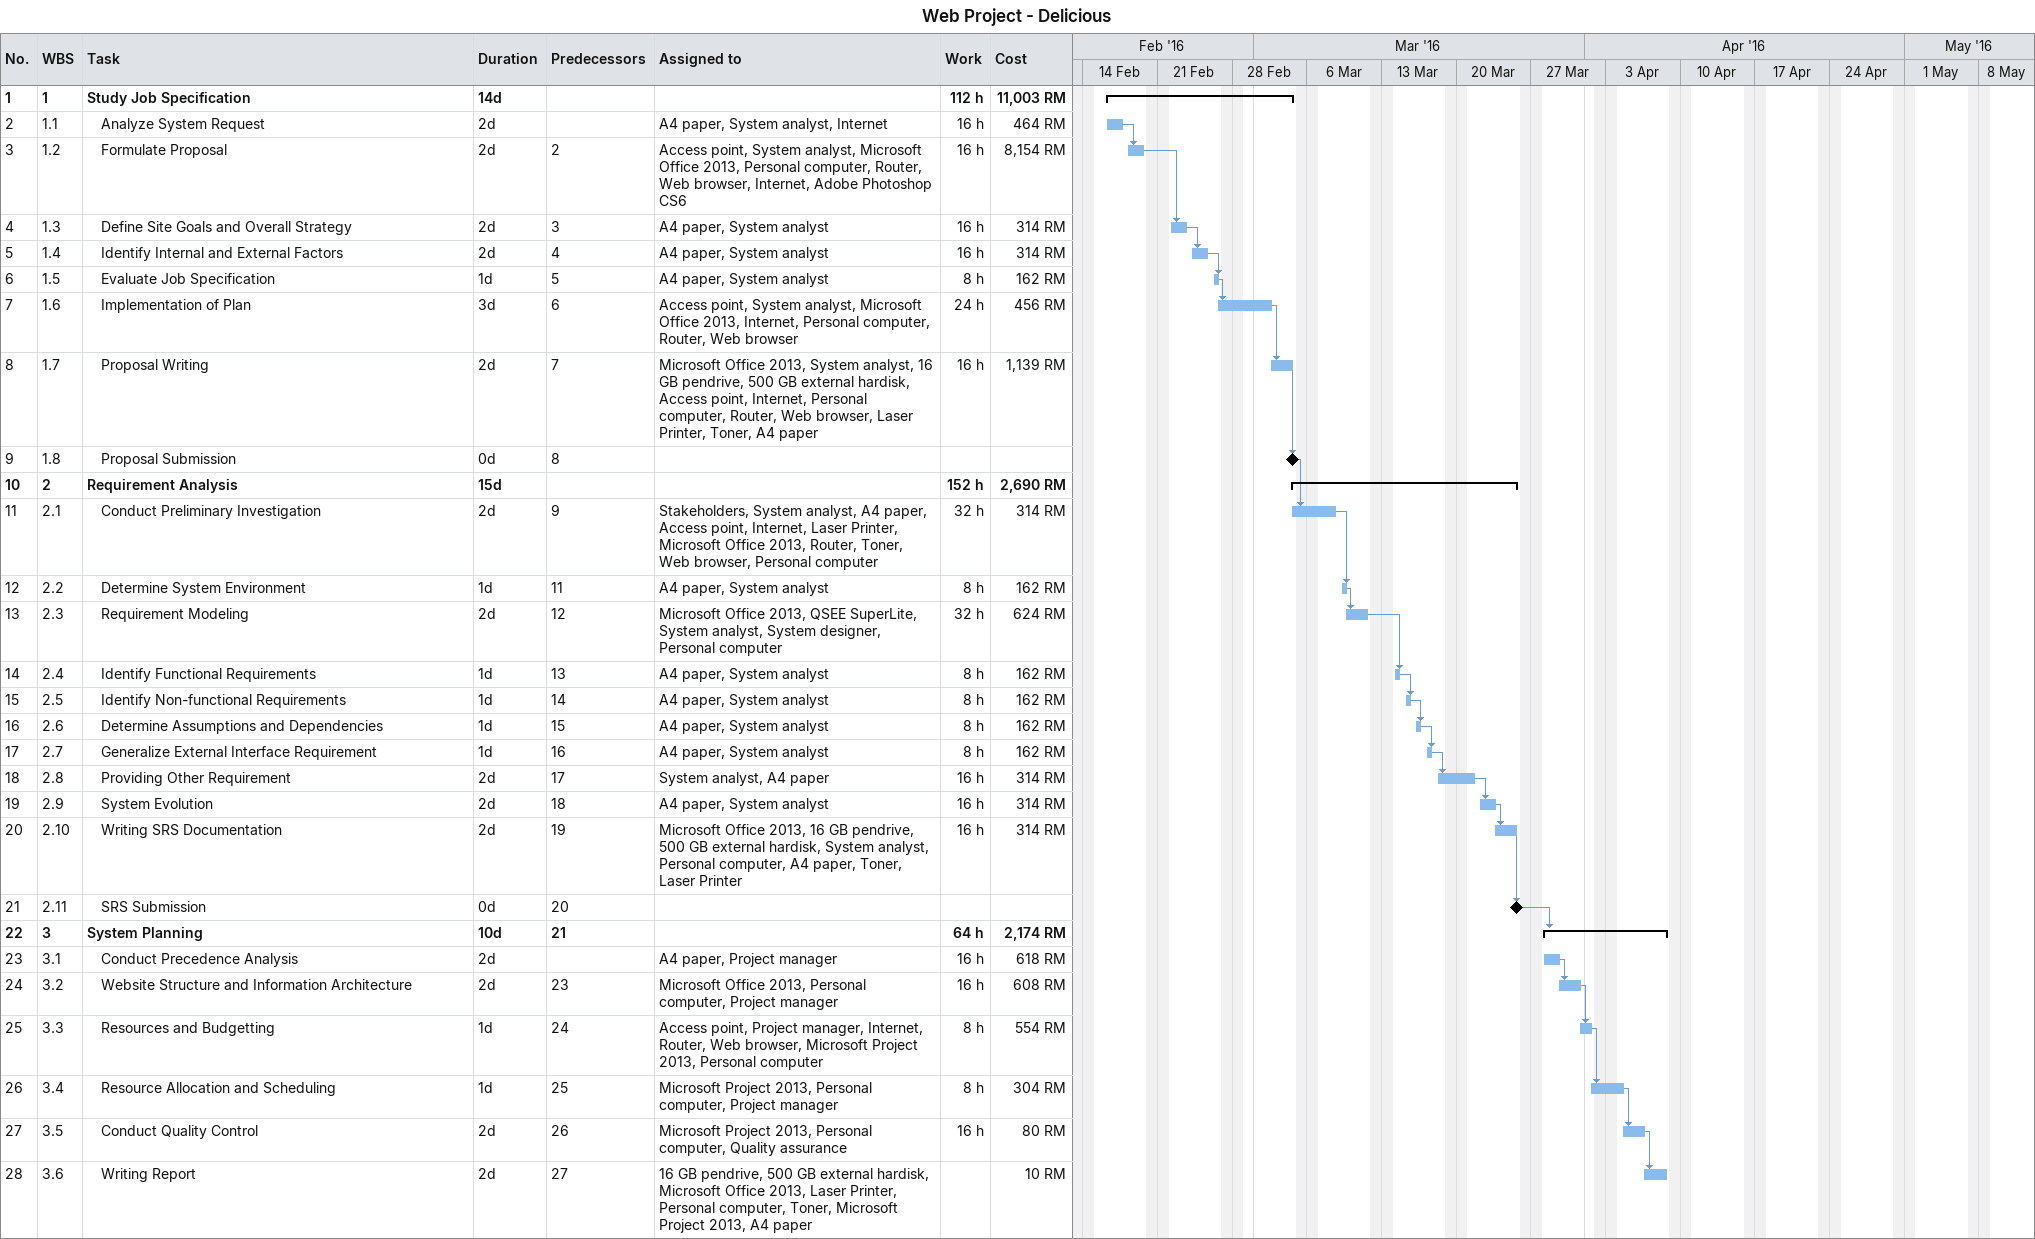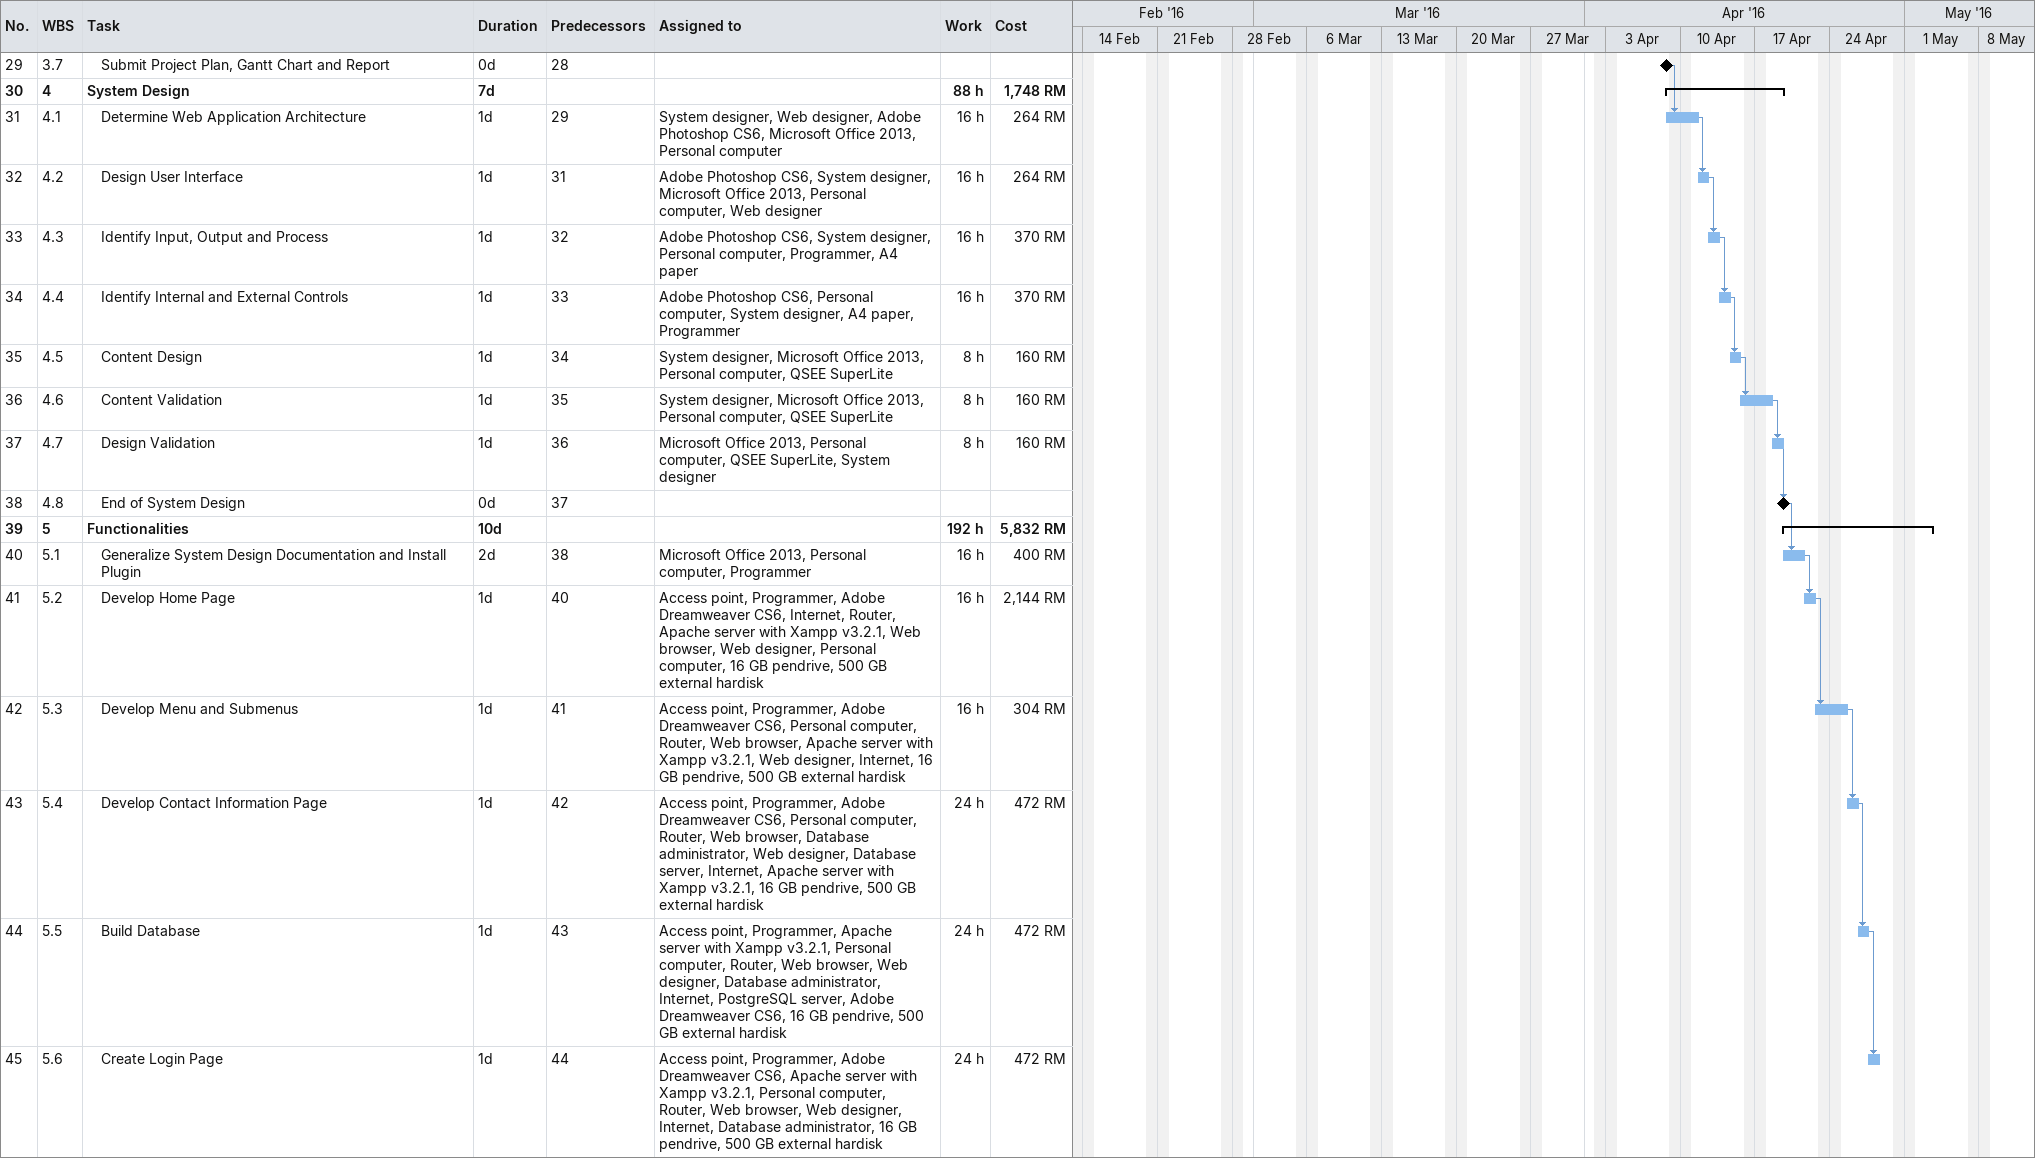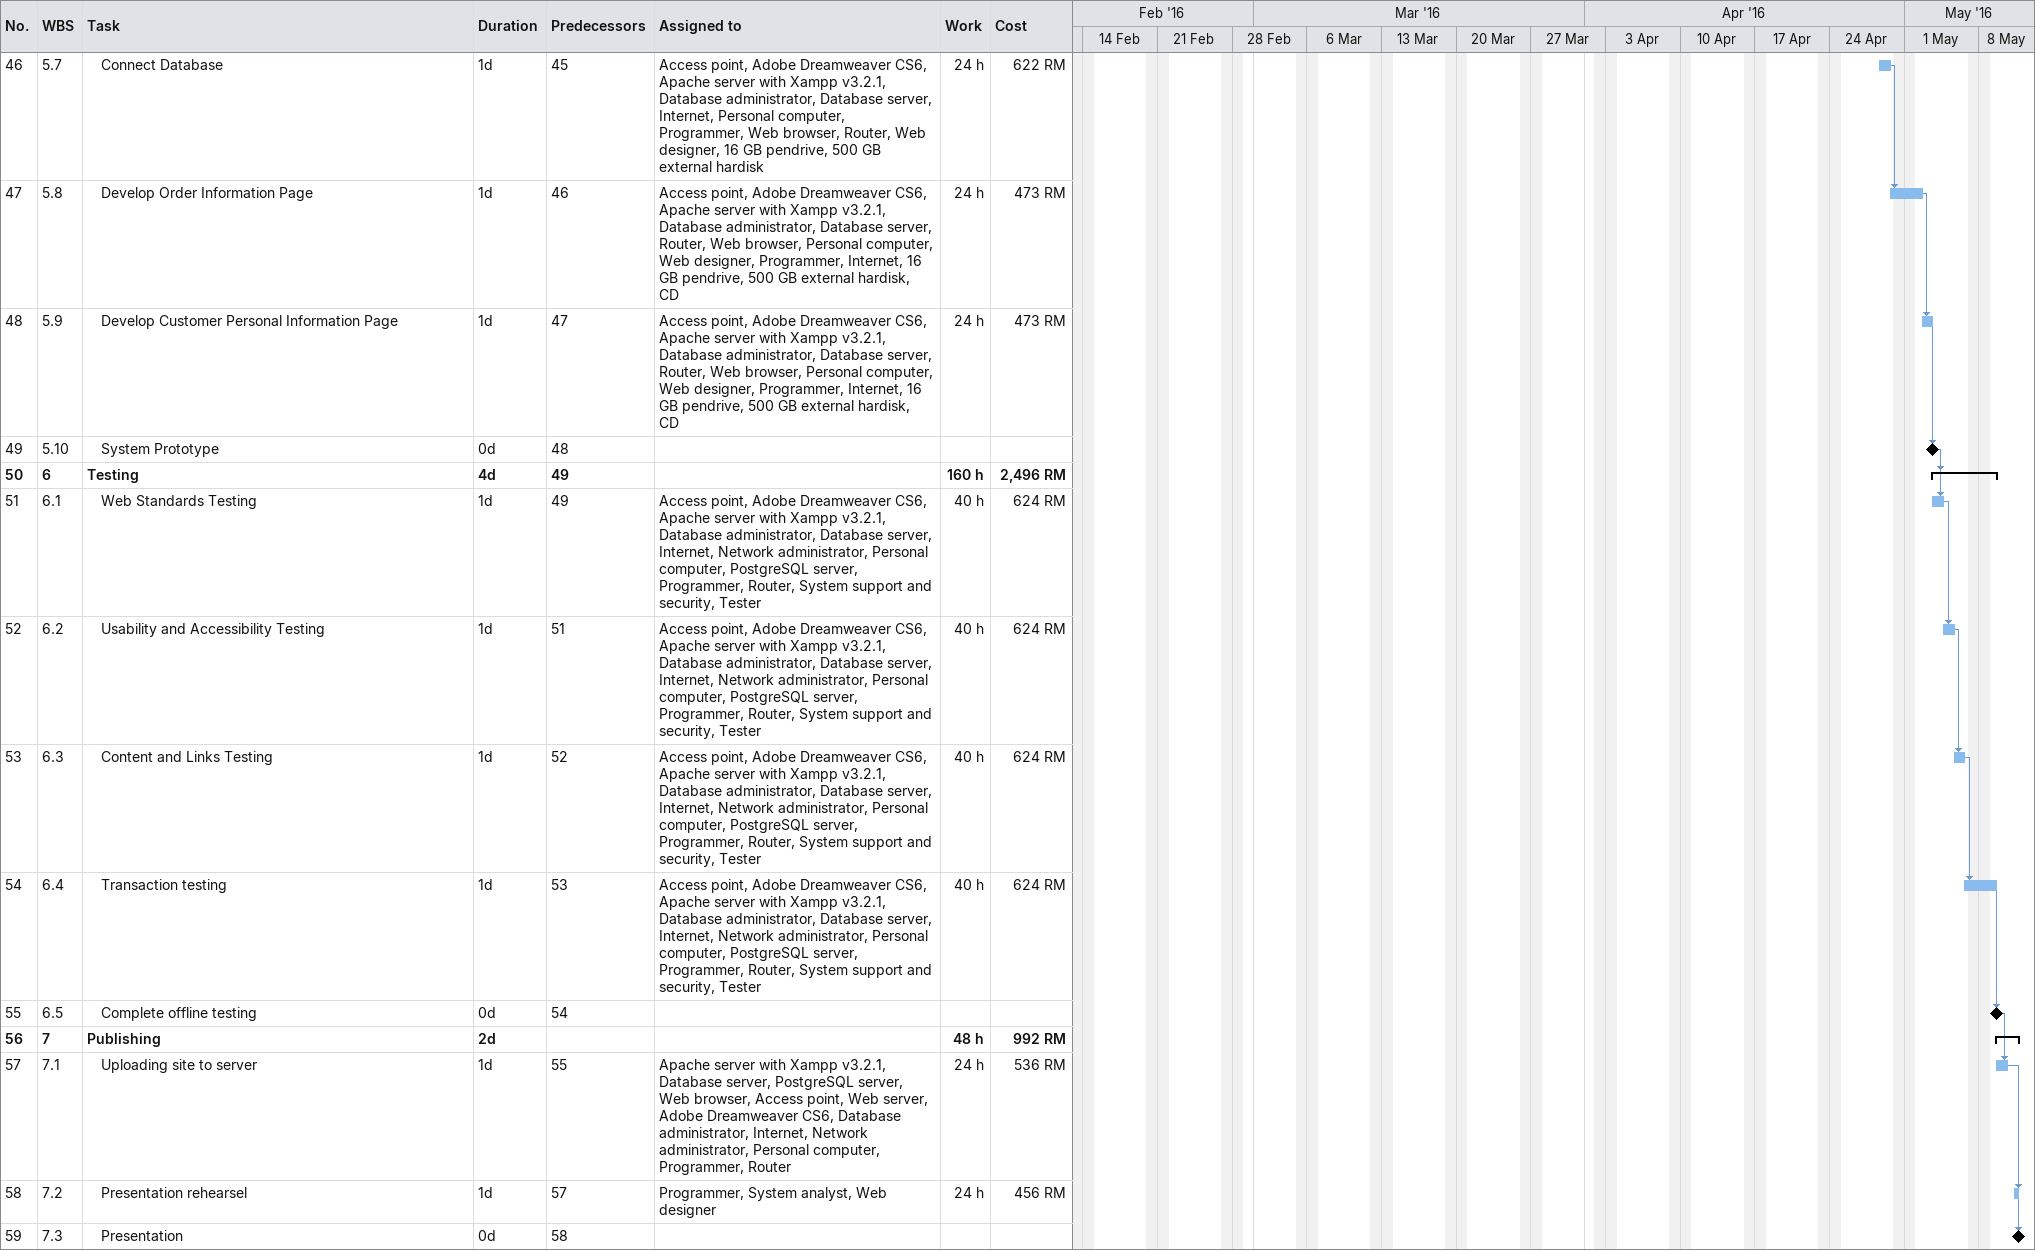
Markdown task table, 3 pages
Web Project - Delicious

| ID | WBS | Task | Duration | Start | Finish | Predecessors | Resources | Work (h) | Cost (RM) |
|---|---|---|---|---|---|---|---|---|---|
| 1 | 1 | **Study Job Specification** | 14d | 2016-02-16 | 2016-03-04 |  |  | 112 | 11003 |
| 2 | 1.1 | Analyze System Request | 2d | 2016-02-16 | 2016-02-17 |  | A4 paper, System analyst, Internet | 16 | 464 |
| 3 | 1.2 | Formulate Proposal | 2d | 2016-02-18 | 2016-02-19 | 2 | Access point, System analyst, Microsoft Office 2013, Personal computer, Router, Web browser, Internet, Adobe Photoshop CS6 | 16 | 8154 |
| 4 | 1.3 | Define Site Goals and Overall Strategy | 2d | 2016-02-22 | 2016-02-23 | 3 | A4 paper, System analyst | 16 | 314 |
| 5 | 1.4 | Identify Internal and External Factors | 2d | 2016-02-24 | 2016-02-25 | 4 | A4 paper, System analyst | 16 | 314 |
| 6 | 1.5 | Evaluate Job Specification | 1d | 2016-02-26 | 2016-02-26 | 5 | A4 paper, System analyst | 8 | 162 |
| 7 | 1.6 | Implementation of Plan | 3d | 2016-02-26 | 2016-03-02 | 6 | Access point, System analyst, Microsoft Office 2013, Internet, Personal computer, Router, Web browser | 24 | 456 |
| 8 | 1.7 | Proposal Writing | 2d | 2016-03-02 | 2016-03-04 | 7 | Microsoft Office 2013, System analyst, 16 GB pendrive, 500 GB external hardisk, Access point, Internet, Personal computer, Router, Web browser, Laser Printer, Toner, A4 paper | 16 | 1139 |
| 9 | 1.8 | Proposal Submission | 0d | 2016-03-04 | 2016-03-04 | 8 |  |  |  |
| 10 | 2 | **Requirement Analysis** | 15d | 2016-03-04 | 2016-03-25 |  |  | 152 | 2690 |
| 11 | 2.1 | Conduct Preliminary Investigation | 2d | 2016-03-04 | 2016-03-08 | 9 | Stakeholders, System analyst, A4 paper, Access point, Internet, Laser Printer, Microsoft Office 2013, Router, Toner, Web browser, Personal computer | 32 | 314 |
| 12 | 2.2 | Determine System Environment | 1d | 2016-03-09 | 2016-03-09 | 11 | A4 paper, System analyst | 8 | 162 |
| 13 | 2.3 | Requirement Modeling | 2d | 2016-03-09 | 2016-03-11 | 12 | Microsoft Office 2013, QSEE SuperLite, System analyst, System designer, Personal computer | 32 | 624 |
| 14 | 2.4 | Identify Functional Requirements | 1d | 2016-03-14 | 2016-03-14 | 13 | A4 paper, System analyst | 8 | 162 |
| 15 | 2.5 | Identify Non-functional Requirements | 1d | 2016-03-15 | 2016-03-15 | 14 | A4 paper, System analyst | 8 | 162 |
| 16 | 2.6 | Determine Assumptions and Dependencies | 1d | 2016-03-16 | 2016-03-16 | 15 | A4 paper, System analyst | 8 | 162 |
| 17 | 2.7 | Generalize External Interface Requirement | 1d | 2016-03-17 | 2016-03-17 | 16 | A4 paper, System analyst | 8 | 162 |
| 18 | 2.8 | Providing Other Requirement | 2d | 2016-03-18 | 2016-03-21 | 17 | System analyst, A4 paper | 16 | 314 |
| 19 | 2.9 | System Evolution | 2d | 2016-03-22 | 2016-03-23 | 18 | A4 paper, System analyst | 16 | 314 |
| 20 | 2.10 | Writing SRS Documentation | 2d | 2016-03-23 | 2016-03-25 | 19 | Microsoft Office 2013, 16 GB pendrive, 500 GB external hardisk, System analyst, Personal computer, A4 paper, Toner, Laser Printer | 16 | 314 |
| 21 | 2.11 | SRS Submission | 0d | 2016-03-25 | 2016-03-25 | 20 |  |  |  |
| 22 | 3 | **System Planning** | 10d | 2016-03-28 | 2016-04-08 | 21 |  | 64 | 2174 |
| 23 | 3.1 | Conduct Precedence Analysis | 2d | 2016-03-28 | 2016-03-29 |  | A4 paper, Project manager | 16 | 618 |
| 24 | 3.2 | Website Structure and Information Architecture | 2d | 2016-03-29 | 2016-03-31 | 23 | Microsoft Office 2013, Personal computer, Project manager | 16 | 608 |
| 25 | 3.3 | Resources and Budgetting | 1d | 2016-03-31 | 2016-04-01 | 24 | Access point, Project manager, Internet, Router, Web browser, Microsoft Project 2013, Personal computer | 8 | 554 |
| 26 | 3.4 | Resource Allocation and Scheduling | 1d | 2016-04-01 | 2016-04-04 | 25 | Microsoft Project 2013, Personal computer, Project manager | 8 | 304 |
| 27 | 3.5 | Conduct Quality Control | 2d | 2016-04-04 | 2016-04-06 | 26 | Microsoft Project 2013, Personal computer, Quality assurance | 16 | 80 |
| 28 | 3.6 | Writing Report | 2d | 2016-04-06 | 2016-04-08 | 27 | 16 GB pendrive, 500 GB external hardisk, Microsoft Office 2013, Laser Printer, Personal computer, Toner, Microsoft Project 2013, A4 paper |  | 10 |
| 29 | 3.7 | Submit Project Plan, Gantt Chart and Report | 0d | 2016-04-08 | 2016-04-08 | 28 |  |  |  |
| 30 | 4 | **System Design** | 7d | 2016-04-08 | 2016-04-19 |  |  | 88 | 1748 |
| 31 | 4.1 | Determine Web Application Architecture | 1d | 2016-04-08 | 2016-04-11 | 29 | System designer, Web designer, Adobe Photoshop CS6, Microsoft Office 2013, Personal computer | 16 | 264 |
| 32 | 4.2 | Design User Interface | 1d | 2016-04-11 | 2016-04-12 | 31 | Adobe Photoshop CS6, System designer, Microsoft Office 2013, Personal computer, Web designer | 16 | 264 |
| 33 | 4.3 | Identify Input, Output and Process | 1d | 2016-04-12 | 2016-04-13 | 32 | Adobe Photoshop CS6, System designer, Personal computer, Programmer, A4 paper | 16 | 370 |
| 34 | 4.4 | Identify Internal and External Controls | 1d | 2016-04-13 | 2016-04-14 | 33 | Adobe Photoshop CS6, Personal computer, System designer, A4 paper, Programmer | 16 | 370 |
| 35 | 4.5 | Content Design | 1d | 2016-04-14 | 2016-04-15 | 34 | System designer, Microsoft Office 2013, Personal computer, QSEE SuperLite | 8 | 160 |
| 36 | 4.6 | Content Validation | 1d | 2016-04-15 | 2016-04-18 | 35 | System designer, Microsoft Office 2013, Personal computer, QSEE SuperLite | 8 | 160 |
| 37 | 4.7 | Design Validation | 1d | 2016-04-18 | 2016-04-19 | 36 | Microsoft Office 2013, Personal computer, QSEE SuperLite, System designer | 8 | 160 |
| 38 | 4.8 | End of System Design | 0d | 2016-04-19 | 2016-04-19 | 37 |  |  |  |
| 39 | 5 | **Functionalities** | 10d | 2016-04-19 | 2016-05-03 |  |  | 192 | 5832 |
| 40 | 5.1 | Generalize System Design Documentation and Install Plugin | 2d | 2016-04-19 | 2016-04-21 | 38 | Microsoft Office 2013, Personal computer, Programmer | 16 | 400 |
| 41 | 5.2 | Develop Home Page | 1d | 2016-04-21 | 2016-04-22 | 40 | Access point, Programmer, Adobe Dreamweaver CS6, Internet, Router, Apache server with Xampp v3.2.1, Web browser, Web designer, Personal computer, 16 GB pendrive, 500 GB external hardisk | 16 | 2144 |
| 42 | 5.3 | Develop Menu and Submenus | 1d | 2016-04-22 | 2016-04-25 | 41 | Access point, Programmer, Adobe Dreamweaver CS6, Personal computer, Router, Web browser, Apache server with Xampp v3.2.1, Web designer, Internet, 16 GB pendrive, 500 GB external hardisk | 16 | 304 |
| 43 | 5.4 | Develop Contact Information Page | 1d | 2016-04-25 | 2016-04-26 | 42 | Access point, Programmer, Adobe Dreamweaver CS6, Personal computer, Router, Web browser, Database administrator, Web designer, Database server, Internet, Apache server with Xampp v3.2.1, 16 GB pendrive, 500 GB external hardisk | 24 | 472 |
| 44 | 5.5 | Build Database | 1d | 2016-04-26 | 2016-04-27 | 43 | Access point, Programmer, Apache server with Xampp v3.2.1, Personal computer, Router, Web browser, Web designer, Database administrator, Internet, PostgreSQL server, Adobe Dreamweaver CS6, 16 GB pendrive, 500 GB external hardisk | 24 | 472 |
| 45 | 5.6 | Create Login Page | 1d | 2016-04-27 | 2016-04-28 | 44 | Access point, Programmer, Adobe Dreamweaver CS6, Apache server with Xampp v3.2.1, Personal computer, Router, Web browser, Web designer, Internet, Database administrator, 16 GB pendrive, 500 GB external hardisk | 24 | 472 |
| 46 | 5.7 | Connect Database | 1d | 2016-04-28 | 2016-04-29 | 45 | Access point, Adobe Dreamweaver CS6, Apache server with Xampp v3.2.1, Database administrator, Database server, Internet, Personal computer, Programmer, Web browser, Router, Web designer, 16 GB pendrive, 500 GB external hardisk | 24 | 622 |
| 47 | 5.8 | Develop Order Information Page | 1d | 2016-04-29 | 2016-05-02 | 46 | Access point, Adobe Dreamweaver CS6, Apache server with Xampp v3.2.1, Database administrator, Database server, Router, Web browser, Personal computer, Web designer, Programmer, Internet, 16 GB pendrive, 500 GB external hardisk, CD | 24 | 473 |
| 48 | 5.9 | Develop Customer Personal Information Page | 1d | 2016-05-02 | 2016-05-03 | 47 | Access point, Adobe Dreamweaver CS6, Apache server with Xampp v3.2.1, Database administrator, Database server, Router, Web browser, Personal computer, Web designer, Programmer, Internet, 16 GB pendrive, 500 GB external hardisk, CD | 24 | 473 |
| 49 | 5.10 | System Prototype | 0d | 2016-05-03 | 2016-05-03 | 48 |  |  |  |
| 50 | 6 | **Testing** | 4d | 2016-05-03 | 2016-05-09 | 49 |  | 160 | 2496 |
| 51 | 6.1 | Web Standards Testing | 1d | 2016-05-03 | 2016-05-04 | 49 | Access point, Adobe Dreamweaver CS6, Apache server with Xampp v3.2.1, Database administrator, Database server, Internet, Network administrator, Personal computer, PostgreSQL server, Programmer, Router, System support and security, Tester | 40 | 624 |
| 52 | 6.2 | Usability and Accessibility Testing | 1d | 2016-05-04 | 2016-05-05 | 51 | Access point, Adobe Dreamweaver CS6, Apache server with Xampp v3.2.1, Database administrator, Database server, Internet, Network administrator, Personal computer, PostgreSQL server, Programmer, Router, System support and security, Tester | 40 | 624 |
| 53 | 6.3 | Content and Links Testing | 1d | 2016-05-05 | 2016-05-06 | 52 | Access point, Adobe Dreamweaver CS6, Apache server with Xampp v3.2.1, Database administrator, Database server, Internet, Network administrator, Personal computer, PostgreSQL server, Programmer, Router, System support and security, Tester | 40 | 624 |
| 54 | 6.4 | Transaction testing | 1d | 2016-05-06 | 2016-05-09 | 53 | Access point, Adobe Dreamweaver CS6, Apache server with Xampp v3.2.1, Database administrator, Database server, Internet, Network administrator, Personal computer, PostgreSQL server, Programmer, Router, System support and security, Tester | 40 | 624 |
| 55 | 6.5 | Complete offline testing | 0d | 2016-05-09 | 2016-05-09 | 54 |  |  |  |
| 56 | 7 | **Publishing** | 2d | 2016-05-09 | 2016-05-11 |  |  | 48 | 992 |
| 57 | 7.1 | Uploading site to server | 1d | 2016-05-09 | 2016-05-10 | 55 | Apache server with Xampp v3.2.1, Database server, PostgreSQL server, Web browser, Access point, Web server, Adobe Dreamweaver CS6, Database administrator, Internet, Network administrator, Personal computer, Programmer, Router | 24 | 536 |
| 58 | 7.2 | Presentation rehearsel | 1d | 2016-05-11 | 2016-05-11 | 57 | Programmer, System analyst, Web designer | 24 | 456 |
| 59 | 7.3 | Presentation | 0d | 2016-05-11 | 2016-05-11 | 58 |  |  |  |
